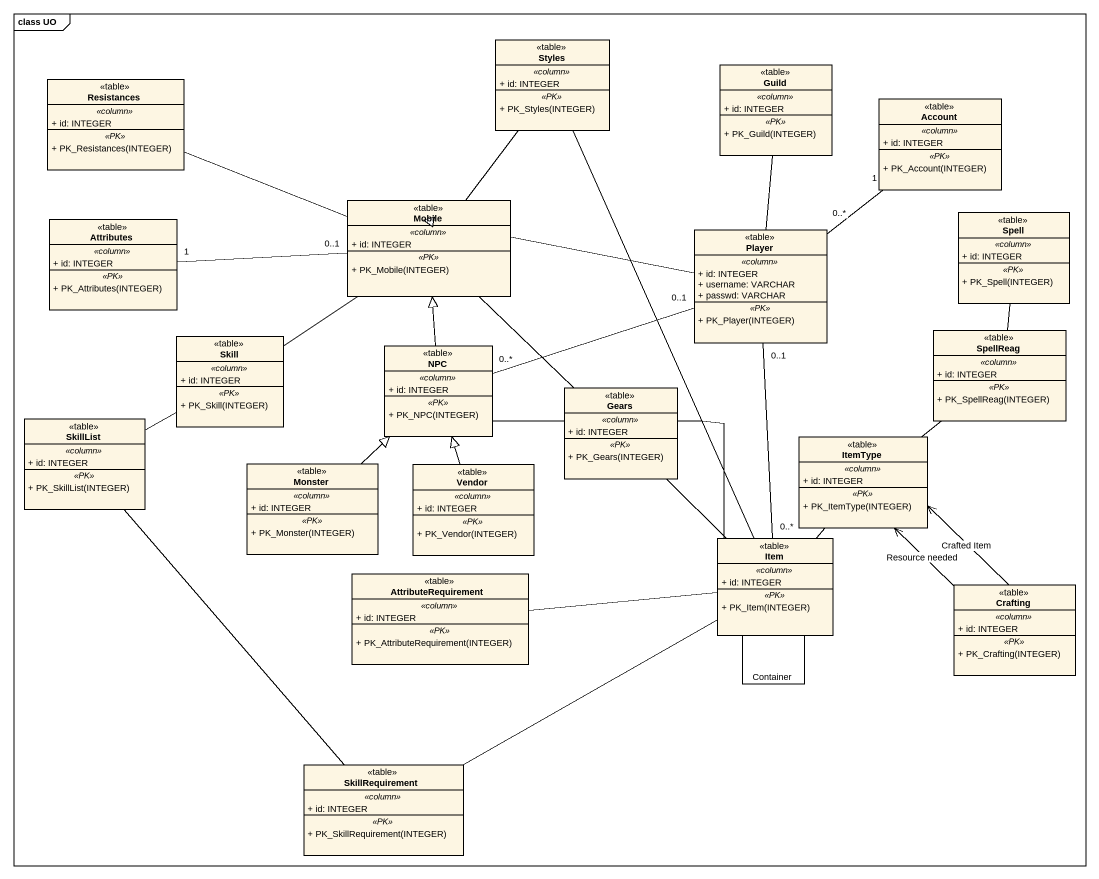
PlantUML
@startuml
mainframe class UO
hide circle
hide empty members
skinparam classAttributeIconSize 0
class Styles <<table>> {
  .. <<column>> ..
  + id: INTEGER
  .. <<PK>> ..
  + PK_Styles(INTEGER)
}
class Guild <<table>> {
  .. <<column>> ..
  + id: INTEGER
  .. <<PK>> ..
  + PK_Guild(INTEGER)
}
class Resistances <<table>> {
  .. <<column>> ..
  + id: INTEGER
  .. <<PK>> ..
  + PK_Resistances(INTEGER)
}
class Account <<table>> {
  .. <<column>> ..
  + id: INTEGER
  .. <<PK>> ..
  + PK_Account(INTEGER)
}
class Attributes <<table>> {
  .. <<column>> ..
  + id: INTEGER
  .. <<PK>> ..
  + PK_Attributes(INTEGER)
}
class Mobile <<table>> {
  .. <<column>> ..
  + id: INTEGER
  .. <<PK>> ..
  + PK_Mobile(INTEGER)
}
class Player <<table>> {
  .. <<column>> ..
  + id: INTEGER
  + username: VARCHAR
  + passwd: VARCHAR
  .. <<PK>> ..
  + PK_Player(INTEGER)
}
class Spell <<table>> {
  .. <<column>> ..
  + id: INTEGER
  .. <<PK>> ..
  + PK_Spell(INTEGER)
}
class Skill <<table>> {
  .. <<column>> ..
  + id: INTEGER
  .. <<PK>> ..
  + PK_Skill(INTEGER)
}
class NPC <<table>> {
  .. <<column>> ..
  + id: INTEGER
  .. <<PK>> ..
  + PK_NPC(INTEGER)
}
class SpellReag <<table>> {
  .. <<column>> ..
  + id: INTEGER
  .. <<PK>> ..
  + PK_SpellReag(INTEGER)
}
class SkillList <<table>> {
  .. <<column>> ..
  + id: INTEGER
  .. <<PK>> ..
  + PK_SkillList(INTEGER)
}
class Gears <<table>> {
  .. <<column>> ..
  + id: INTEGER
  .. <<PK>> ..
  + PK_Gears(INTEGER)
}
class Monster <<table>> {
  .. <<column>> ..
  + id: INTEGER
  .. <<PK>> ..
  + PK_Monster(INTEGER)
}
class Vendor <<table>> {
  .. <<column>> ..
  + id: INTEGER
  .. <<PK>> ..
  + PK_Vendor(INTEGER)
}
class ItemType <<table>> {
  .. <<column>> ..
  + id: INTEGER
  .. <<PK>> ..
  + PK_ItemType(INTEGER)
}
class Item <<table>> {
  .. <<column>> ..
  + id: INTEGER
  .. <<PK>> ..
  + PK_Item(INTEGER)
}
class AttributeRequirement <<table>> {
  .. <<column>> ..
  + id: INTEGER
  .. <<PK>> ..
  + PK_AttributeRequirement(INTEGER)
}
class Crafting <<table>> {
  .. <<column>> ..
  + id: INTEGER
  .. <<PK>> ..
  + PK_Crafting(INTEGER)
}
class SkillRequirement <<table>> {
  .. <<column>> ..
  + id: INTEGER
  .. <<PK>> ..
  + PK_SkillRequirement(INTEGER)
}
Styles -- Item
Guild -- Player
Resistances -right- Mobile
Attributes "1" -right- "0..1" Mobile
Mobile -up- Styles
Player "0..*" -up- "1" Account
Player -left-|> Mobile
Player "0..1" -left- "0..*" NPC
Skill -up- Mobile
NPC -up-|> Mobile
SpellReag -up- Spell
SpellReag -- ItemType
SkillList -right- Skill
Gears -up- Mobile
Gears -- Item
Monster -up-|> NPC
Vendor -up-|> NPC
ItemType -- Item
Item "0..*" -up- "0..1" Player
Item -left- NPC
Item -- Item : Container
Item -left- AttributeRequirement
Item -left- SkillRequirement
Crafting -up-> ItemType : Crafted Item
Crafting -up-> ItemType : Resource needed
SkillRequirement -up- SkillList
@enduml
